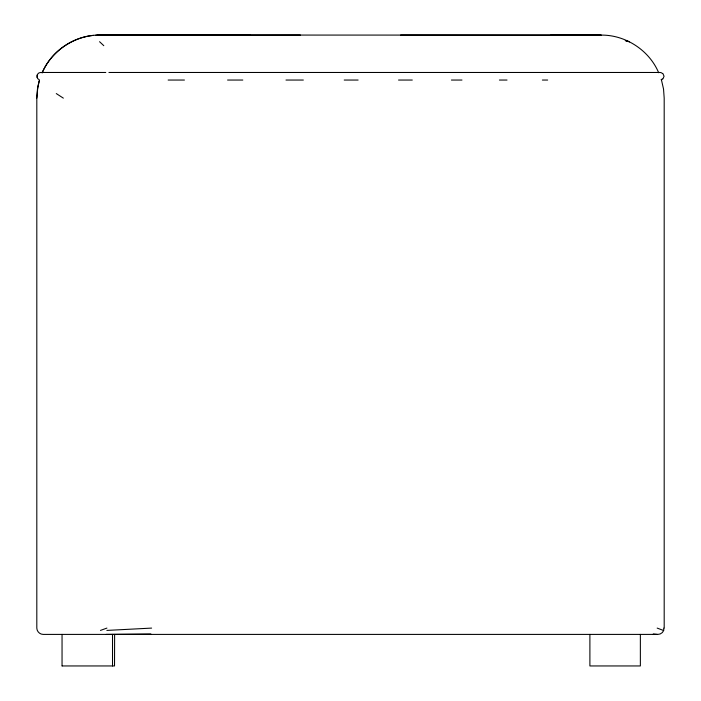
<?xml version="1.0" encoding="UTF-8"?>
<svg xmlns="http://www.w3.org/2000/svg" width="701" height="701" viewBox="0 0 701 701"><rect width="100%" height="100%" fill="white"/><g stroke="black" fill="none" stroke-linecap="round" stroke-linejoin="round"><path stroke-width="1.05" d="M663.803 628.096L663.751 630.418L662.34 632.556L660.202 633.958L657.88 634.405L43.12 634.405C39.738 634.344 36.873 631.478 36.811 628.096L36.811 98.14L37.425 89.342L39.282 80.641M36.811 98.14L37.863 86.661L39.247 80.781M105.781 72.475L40.728 72.475C36.732 72.361 35.506 78.407 39.335 79.783M37.206 74.867L37.206 77.653M42.113 73C51.576 50.323 75.375 34.848 99.901 35.05L601.099 35.103C625.485 34.813 649.231 50.244 658.668 72.738M42.428 72.107C51.401 51.953 71.598 37.425 93.566 35.365M662.936 78.933L664.049 76.26L662.936 73.587M100.462 630.418L106.911 628.096M106.859 630.418L151.609 628.096M95.748 35.19L99.901 35.05L97.325 35.103M106.21 634.405L150.881 633.958M150.023 35.05L99.901 35.304L300.378 35.05M200.144 35.05L99.901 35.304L250.257 35.05M108.918 72.475L659.79 72.475A3.785 3.759 -90 0 1 662.524 73.587M168.144 80.045L184.433 80.045M227.571 80.045L242.8 80.045M285.982 80.045L303.34 80.045M344.217 80.045L358.115 80.045M398.536 80.045L412.284 80.045M451.418 80.045L461.959 80.045M499.419 80.045L507.016 80.045M542.381 80.045L547.656 80.045M62.144 665.95L114.526 665.95L114.622 634.405M550.986 35.05L601.099 35.103M400.621 35.05L601.099 35.19M653.253 633.958L657.529 634.405M625.292 40.623L629.445 41.78L625.458 40.518M657.179 628.096L663.365 630.418M56.282 93.575L63.344 98.14M99.56 41.701L103.792 45.688M661.306 79.274L663.54 89.088L664.189 98.14L664.189 628.096M640.363 634.405L640.363 665.95L589.892 665.95L589.892 634.405M112.519 634.405L112.519 665.95M62.047 634.405L62.047 665.95M662.524 78.941A3.785 3.759 89.9 0 1 661.245 79.783"/></g></svg>
